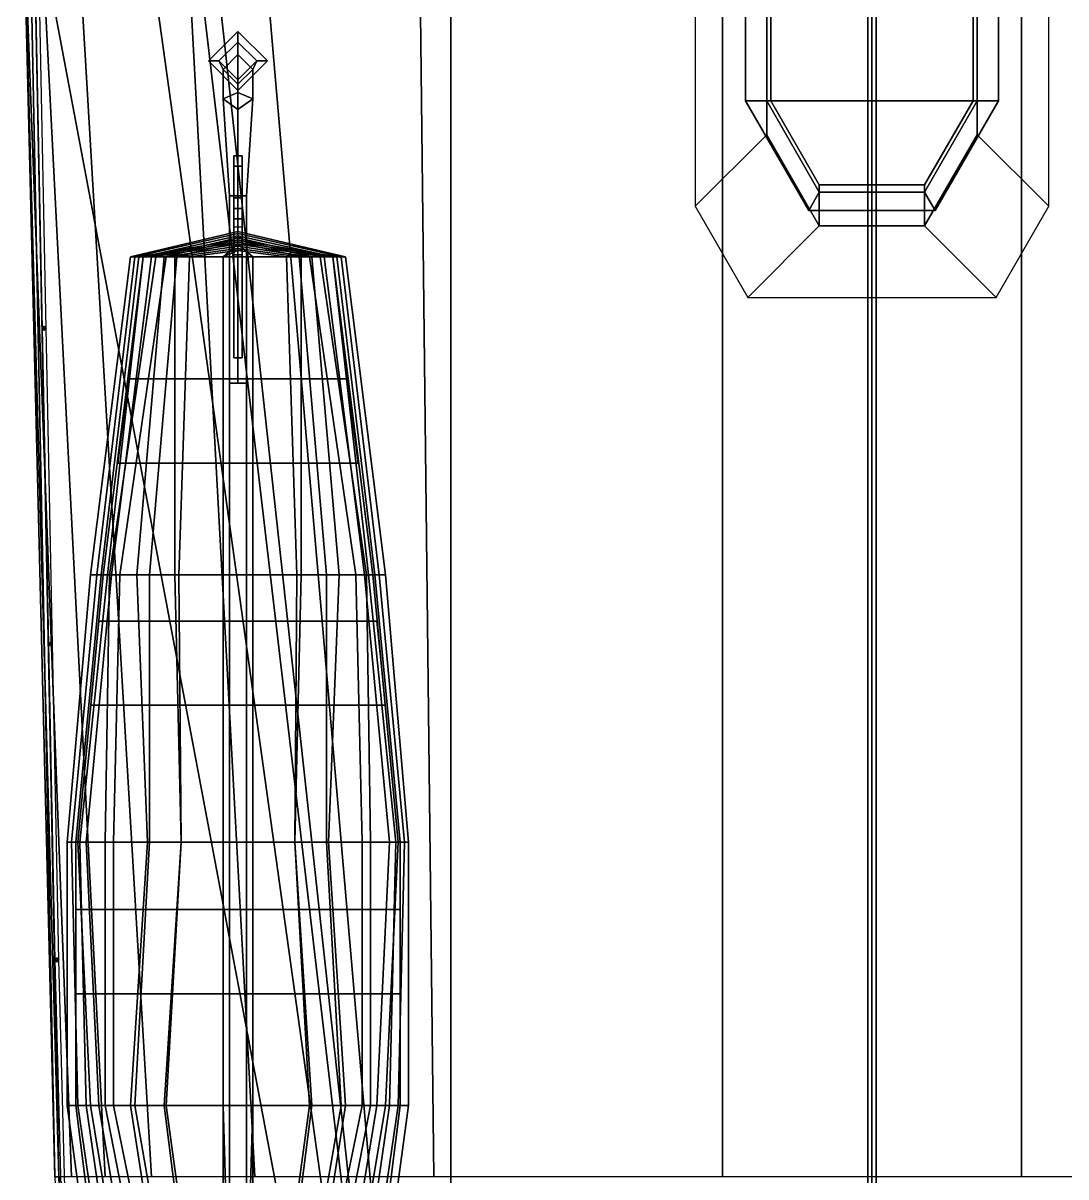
# Model space of a CAD drawing. Header units: millimetres. Extents: x -4 to 4, y -37.4 to 54.3.
# Drawn here: x -4.03 to 0.92, y -5.53 to -0.05 of the extents above; entities that cross this region are included whole.
import ezdxf

# ---------------------------------------------------------------- set-up
doc = ezdxf.new("R2010")
doc.units = ezdxf.units.MM
for name, color, linetype in [('lifebuoys', 1, 'Continuous'), ('railing', 6, 'Continuous'), ('superstructure', 3, 'Continuous')]:
    doc.layers.add(name, color=color, linetype=linetype)

msp = doc.modelspace()

# ---------------------------------------------------------------- linework, layer by layer
for points in [[(-3.95, 0.55, -0.61), (-3.64, -5.53, -0.61), (-3.8, -5.53), (-4.03, 0.55)], [(-4.03, 0.55), (-3.8, -5.53), (-3.86, -5.53, 0.61), (-4.03, 0.55, 0.61)], [(-4.03, 0.55, 0.61), (-3.86, -5.53, 0.61), (-3.88, -5.53, 1.22), (-4.03, 0.55, 1.22)], [(-4.03, 0.55, 1.22), (-3.88, -5.53, 1.22), (-3.88, -5.53, 1.65), (-4, 0.55, 1.65)], [(-4, 0.55, 1.65), (-3.88, -5.53, 1.65), (-3.86, -5.53, 1.71), (-3.98, 0.55, 1.71)], [(-3.78, 0.55, -1.23), (-3.42, -5.53, -1.23), (-3.64, -5.53, -0.61), (-3.95, 0.55, -0.61)], [(-3.26, 0.55, -1.82), (-2.93, -5.53, -1.82), (-3.42, -5.53, -1.23), (-3.78, 0.55, -1.23)], [(-2.15, 0.55, -2.23), (-2.08, -5.53, -2.23), (-2.93, -5.53, -1.82), (-3.26, 0.55, -1.82)], [(-0.71, 0.55, -2.49), (-0.71, -5.53, -2.53), (-2.08, -5.53, -2.23), (-2.15, 0.55, -2.23)], [(0, 0.55, -2.62), (0, -5.53, -2.62), (-0.71, -5.53, -2.53), (-0.71, 0.55, -2.49)], [(0.71, -5.53, -2.53), (0, -5.53, -2.62), (0, 0.55, -2.62), (0.71, 0.55, -2.49)], [(2.08, -5.53, -2.23), (0.71, -5.53, -2.53), (0.71, 0.55, -2.49), (2.15, 0.55, -2.23)], [(-3.88, -5.53, 1.65), (-3.724, -9.35, 1.65), (-3.704, -9.35, 1.71), (-3.86, -5.53, 1.71)]]:
    msp.add_3dface(points)
at = {"layer": 'lifebuoys'}
for points in [[(-3.03, -0.98, 1.83), (-3.03, -0.68, 2.06), (-3.03, -0.73, 1.95), (-3.03, -0.88, 1.85)], [(-3.03, -1.09, 1.87), (-3.03, -0.68, 2.18), (-3.03, -0.68, 2.06), (-3.03, -0.98, 1.83)], [(-3.03, -1.15, 1.92), (-3.03, -0.73, 2.29), (-3.03, -0.68, 2.18), (-3.03, -1.09, 1.87)], [(-3.03, -0.68, 2.18), (-3.03, -0.73, 2.29), (-2.99, -0.73, 2.29), (-2.99, -0.68, 2.18)], [(-3.03, -0.68, 2.06), (-3.03, -0.68, 2.18), (-2.99, -0.68, 2.18), (-2.99, -0.68, 2.06)], [(-3.03, -0.73, 1.95), (-3.03, -0.68, 2.06), (-2.99, -0.68, 2.06), (-2.99, -0.73, 1.95)], [(-2.99, -0.88, 1.85), (-2.99, -0.73, 1.95), (-2.99, -0.68, 2.06), (-2.99, -0.98, 1.83)], [(-2.99, -0.98, 1.83), (-2.99, -0.68, 2.06), (-2.99, -0.68, 2.18), (-2.99, -1.09, 1.87)], [(-2.99, -1.09, 1.87), (-2.99, -0.68, 2.18), (-2.99, -0.73, 2.29), (-2.99, -1.15, 1.92)], [(-3.03, -0.88, 1.85), (-3.03, -0.73, 1.95), (-2.99, -0.73, 1.95), (-2.99, -0.88, 1.85)], [(-3.03, -1.15, 2), (-3.03, -0.93, 2.54), (-3.03, -0.73, 2.29), (-3.03, -1.15, 1.92)], [(-3.03, -0.73, 2.29), (-3.03, -0.93, 2.54), (-2.99, -0.93, 2.54), (-2.99, -0.73, 2.29)], [(-2.99, -1.15, 1.92), (-2.99, -0.73, 2.29), (-2.99, -0.93, 2.54), (-2.99, -1.15, 2)], [(-3.03, -0.93, 2.54), (-3.03, -0.88, 3.02), (-2.99, -0.88, 3.02), (-2.99, -0.93, 2.54)], [(-3.03, -1.09, 2.34), (-3.03, -1.02, 3.04), (-3.03, -0.88, 3.02), (-3.03, -0.93, 2.54)], [(-3.03, -0.98, 1.83), (-3.03, -0.88, 1.85), (-2.99, -0.88, 1.85), (-2.99, -0.98, 1.83)], [(-3.03, -1.02, 3.04), (-3.03, -1.64, 3.04), (-3.03, -1.64, 3.1), (-3.03, -0.88, 3.1)], [(-3.03, -0.88, 3.1), (-3.03, -1.64, 3.1), (-2.99, -1.64, 3.1), (-2.99, -0.88, 3.1)], [(-3.03, -0.88, 3.02), (-3.03, -0.88, 3.1), (-2.99, -0.88, 3.1), (-2.99, -0.88, 3.02)], [(-3.03, -0.88, 3.02), (-3.03, -1.02, 3.04), (-3.03, -0.88, 3.1), (-3.03, -0.88, 3.02)], [(-3.03, -1.13, 2.27), (-3.03, -1.09, 2.34), (-3.03, -0.93, 2.54), (-3.03, -1.15, 2)], [(-2.99, -0.93, 2.54), (-2.99, -0.88, 3.02), (-2.99, -1.02, 3.04), (-2.99, -1.09, 2.34)], [(-2.99, -1.64, 3.1), (-2.99, -1.64, 3.04), (-2.99, -1.02, 3.04), (-2.99, -0.88, 3.1)], [(-2.99, -0.88, 3.02), (-2.99, -0.88, 3.1), (-2.99, -1.02, 3.04), (-2.99, -0.88, 3.02)], [(-2.99, -1.15, 2), (-2.99, -0.93, 2.54), (-2.99, -1.09, 2.34), (-2.99, -1.13, 2.27)], [(-3.03, -1.09, 1.87), (-3.03, -0.98, 1.83), (-2.99, -0.98, 1.83), (-2.99, -1.09, 1.87)], [(-3.5, -1.16, 2.8), (-3.52, -1.16, 2.99), (-3.01, -1.04, 2.99), (-3.01, -1.05, 2.8)], [(-3.52, -1.16, 2.99), (-3.48, -1.16, 2.99), (-3.01, -1.08, 2.99), (-3.01, -1.04, 2.99)], [(-3.03, -1.02, 3.04), (-3.03, -1.07, 2.52), (-2.99, -1.07, 2.52), (-2.99, -1.02, 3.04)], [(-3.01, -1.05, 2.8), (-3.01, -1.04, 2.99), (-2.5, -1.16, 2.99), (-2.52, -1.16, 2.8)], [(-3.01, -1.04, 2.99), (-3.01, -1.08, 2.99), (-2.54, -1.16, 2.99), (-2.5, -1.16, 2.99)], [(-3.46, -1.16, 2.66), (-3.5, -1.16, 2.8), (-3.01, -1.05, 2.8), (-3.01, -1.06, 2.66)], [(-3.48, -1.16, 2.99), (-3.46, -1.16, 2.8), (-3.01, -1.09, 2.8), (-3.01, -1.08, 2.99)], [(-3.4, -1.16, 2.57), (-3.46, -1.16, 2.66), (-3.01, -1.06, 2.66), (-3.01, -1.07, 2.57)], [(-3.46, -1.16, 2.8), (-3.42, -1.16, 2.66), (-3.01, -1.1, 2.66), (-3.01, -1.09, 2.8)], [(-3.36, -1.16, 2.52), (-3.4, -1.16, 2.57), (-3.01, -1.07, 2.57), (-3.01, -1.08, 2.52)], [(-3.31, -1.16, 2.48), (-3.36, -1.16, 2.52), (-3.01, -1.08, 2.52), (-3.01, -1.09, 2.48)], [(-3.08, -1.16, 2.28), (-3.31, -1.16, 2.48), (-3.01, -1.09, 2.48), (-3.01, -1.1, 2.34)], [(-3.03, -1.07, 2.52), (-3.03, -1.09, 2.34), (-2.99, -1.09, 2.34), (-2.99, -1.07, 2.52)], [(-3.03, -1.15, 1.92), (-3.03, -1.09, 1.87), (-2.99, -1.09, 1.87), (-2.99, -1.15, 1.92)], [(-3.03, -1.09, 2.34), (-3.03, -1.13, 2.27), (-2.99, -1.13, 2.27), (-2.99, -1.09, 2.34)], [(-3.01, -1.06, 2.66), (-3.01, -1.05, 2.8), (-2.52, -1.16, 2.8), (-2.56, -1.16, 2.66)], [(-3.01, -1.07, 2.57), (-3.01, -1.06, 2.66), (-2.56, -1.16, 2.66), (-2.62, -1.16, 2.57)], [(-3.01, -1.08, 2.52), (-3.01, -1.07, 2.57), (-2.62, -1.16, 2.57), (-2.66, -1.16, 2.52)], [(-3.01, -1.08, 2.99), (-3.01, -1.09, 2.8), (-2.56, -1.16, 2.8), (-2.54, -1.16, 2.99)], [(-3.01, -1.09, 2.48), (-3.01, -1.08, 2.52), (-2.66, -1.16, 2.52), (-2.71, -1.16, 2.48)], [(-3.01, -1.09, 2.8), (-3.01, -1.1, 2.66), (-2.6, -1.16, 2.66), (-2.56, -1.16, 2.8)], [(-3.01, -1.1, 2.34), (-3.01, -1.09, 2.48), (-2.71, -1.16, 2.48), (-2.94, -1.16, 2.28)], [(-3.42, -1.16, 2.66), (-3.35, -1.16, 2.57), (-3.01, -1.11, 2.57), (-3.01, -1.1, 2.66)], [(-3.35, -1.16, 2.57), (-3.3, -1.16, 2.52), (-3.01, -1.12, 2.52), (-3.01, -1.11, 2.57)], [(-3.3, -1.16, 2.52), (-3.24, -1.16, 2.48), (-3.01, -1.13, 2.48), (-3.01, -1.12, 2.52)], [(-3.24, -1.16, 2.48), (-3.08, -1.16, 2.34), (-3.08, -1.16, 2.34), (-3.01, -1.13, 2.48)], [(-3.08, -1.16, 2.28), (-3.01, -1.1, 2.34), (-3.01, -1.1, 2.34), (-2.94, -1.16, 2.28)], [(-3.01, -1.13, 2.48), (-3.08, -1.16, 2.34), (-2.94, -1.16, 2.34), (-2.78, -1.16, 2.48)], [(-3.03, -1.13, 2.27), (-3.03, -1.15, 2), (-2.99, -1.15, 2), (-2.99, -1.13, 2.27)], [(-3.03, -1.15, 2), (-3.03, -1.15, 1.92), (-2.99, -1.15, 1.92), (-2.99, -1.15, 2)], [(-3.01, -1.1, 2.66), (-3.01, -1.11, 2.57), (-2.67, -1.16, 2.57), (-2.6, -1.16, 2.66)], [(-3.01, -1.11, 2.57), (-3.01, -1.12, 2.52), (-2.72, -1.16, 2.52), (-2.67, -1.16, 2.57)], [(-3.01, -1.12, 2.52), (-3.01, -1.13, 2.48), (-2.78, -1.16, 2.48), (-2.72, -1.16, 2.52)], [(-3.52, -1.16, 2.99), (-3.5, -1.16, 2.8), (-3.68, -2.67, 2.76), (-3.71, -2.67, 2.98)], [(-3.48, -1.16, 2.99), (-3.52, -1.16, 2.99), (-3.71, -2.67, 2.98), (-3.66, -2.67, 2.98)], [(-3.5, -1.16, 2.8), (-3.46, -1.16, 2.66), (-3.65, -2.67, 2.66), (-3.68, -2.67, 2.76)], [(-3.46, -1.16, 2.8), (-3.48, -1.16, 2.99), (-3.66, -2.67, 2.98), (-3.63, -2.67, 2.76)], [(-3.46, -1.16, 2.66), (-3.4, -1.16, 2.57), (-3.62, -2.67, 2.57), (-3.65, -2.67, 2.66)], [(-3.42, -1.16, 2.66), (-3.46, -1.16, 2.8), (-3.63, -2.67, 2.76), (-3.61, -2.67, 2.66)], [(-3.4, -1.16, 2.57), (-3.36, -1.16, 2.52), (-3.49, -2.67, 2.34), (-3.62, -2.67, 2.57)], [(-3.35, -1.16, 2.57), (-3.42, -1.16, 2.66), (-3.61, -2.67, 2.66), (-3.57, -2.67, 2.57)], [(-3.3, -1.16, 2.52), (-3.35, -1.16, 2.57), (-3.57, -2.67, 2.57), (-3.43, -2.67, 2.34)], [(-3.36, -1.16, 2.52), (-3.31, -1.16, 2.48), (-3.31, -2.67, 2.18), (-3.49, -2.67, 2.34)], [(-3.24, -1.16, 2.48), (-3.3, -1.16, 2.52), (-3.43, -2.67, 2.34), (-3.29, -2.67, 2.21)], [(-3.31, -1.16, 2.48), (-3.08, -1.16, 2.28), (-3.08, -2.67, 2.05), (-3.31, -2.67, 2.18)], [(-3.08, -1.16, 2.34), (-3.24, -1.16, 2.48), (-3.29, -2.67, 2.21), (-3.08, -2.67, 2.09)], [(-3.08, -1.16, 2.28), (-3.05, -1.16, 1.9), (-3.05, -2.67, 1.78), (-3.08, -2.67, 2.05)], [(-2.94, -1.16, 2.34), (-3.08, -1.16, 2.34), (-3.08, -2.67, 2.09), (-2.94, -2.67, 2.09)], [(-3.05, -1.16, 1.9), (-2.97, -1.16, 1.9), (-2.97, -2.67, 1.78), (-3.05, -2.67, 1.78)], [(-2.97, -1.16, 1.9), (-2.94, -1.16, 2.28), (-2.94, -2.67, 2.05), (-2.97, -2.67, 1.78)], [(-2.94, -1.16, 2.28), (-2.71, -1.16, 2.48), (-2.71, -2.67, 2.18), (-2.94, -2.67, 2.05)], [(-2.78, -1.16, 2.48), (-2.94, -1.16, 2.34), (-2.94, -2.67, 2.09), (-2.73, -2.67, 2.21)], [(-2.72, -1.16, 2.52), (-2.78, -1.16, 2.48), (-2.73, -2.67, 2.21), (-2.59, -2.67, 2.34)], [(-2.67, -1.16, 2.57), (-2.72, -1.16, 2.52), (-2.59, -2.67, 2.34), (-2.45, -2.67, 2.57)], [(-2.71, -1.16, 2.48), (-2.66, -1.16, 2.52), (-2.53, -2.67, 2.34), (-2.71, -2.67, 2.18)], [(-2.6, -1.16, 2.66), (-2.67, -1.16, 2.57), (-2.45, -2.67, 2.57), (-2.41, -2.67, 2.66)], [(-2.66, -1.16, 2.52), (-2.62, -1.16, 2.57), (-2.4, -2.67, 2.57), (-2.53, -2.67, 2.34)], [(-2.62, -1.16, 2.57), (-2.56, -1.16, 2.66), (-2.37, -2.67, 2.66), (-2.4, -2.67, 2.57)], [(-2.56, -1.16, 2.8), (-2.6, -1.16, 2.66), (-2.41, -2.67, 2.66), (-2.39, -2.67, 2.76)], [(-2.54, -1.16, 2.99), (-2.56, -1.16, 2.8), (-2.39, -2.67, 2.76), (-2.36, -2.67, 2.98)], [(-2.56, -1.16, 2.66), (-2.52, -1.16, 2.8), (-2.34, -2.67, 2.76), (-2.37, -2.67, 2.66)], [(-2.5, -1.16, 2.99), (-2.54, -1.16, 2.99), (-2.36, -2.67, 2.98), (-2.31, -2.67, 2.98)], [(-2.52, -1.16, 2.8), (-2.5, -1.16, 2.99), (-2.31, -2.67, 2.98), (-2.34, -2.67, 2.76)], [(-3.03, -1.64, 3.1), (-3.03, -1.64, 3.04), (-2.99, -1.64, 3.04), (-2.99, -1.64, 3.1)], [(-3.53, -1.74, 2.78), (-3.58, -2.14, 2.78), (-2.44, -2.14, 2.78), (-2.49, -1.74, 2.78)], [(-3.53, -1.74, 2.73), (-3.53, -1.74, 2.78), (-2.49, -1.74, 2.78), (-2.49, -1.74, 2.73)], [(-3.58, -2.14, 2.78), (-3.58, -2.14, 2.73), (-2.45, -2.14, 2.73), (-2.44, -2.14, 2.78)], [(-3.8, -3.94, 2.58), (-3.82, -3.94, 2.98), (-3.71, -2.67, 2.98), (-3.68, -2.67, 2.76)], [(-3.82, -3.94, 2.98), (-3.78, -3.94, 2.98), (-3.66, -2.67, 2.98), (-3.71, -2.67, 2.98)], [(-3.77, -3.94, 2.39), (-3.8, -3.94, 2.58), (-3.68, -2.67, 2.76), (-3.65, -2.67, 2.66)], [(-3.78, -3.94, 2.98), (-3.76, -3.94, 2.58), (-3.63, -2.67, 2.76), (-3.66, -2.67, 2.98)], [(-3.64, -3.94, 2.16), (-3.77, -3.94, 2.39), (-3.65, -2.67, 2.66), (-3.62, -2.67, 2.57)], [(-3.76, -3.94, 2.58), (-3.73, -3.94, 2.39), (-3.61, -2.67, 2.66), (-3.63, -2.67, 2.76)], [(-3.73, -3.94, 2.39), (-3.6, -3.94, 2.18), (-3.57, -2.67, 2.57), (-3.61, -2.67, 2.66)], [(-3.44, -3.94, 2.03), (-3.64, -3.94, 2.16), (-3.62, -2.67, 2.57), (-3.49, -2.67, 2.34)], [(-3.6, -3.94, 2.18), (-3.43, -3.94, 2.06), (-3.43, -2.67, 2.34), (-3.57, -2.67, 2.57)], [(-3.28, -3.94, 1.98), (-3.44, -3.94, 2.03), (-3.49, -2.67, 2.34), (-3.31, -2.67, 2.18)], [(-3.43, -3.94, 2.06), (-3.28, -3.94, 2.01), (-3.29, -2.67, 2.21), (-3.43, -2.67, 2.34)], [(-3.08, -3.94, 1.97), (-3.28, -3.94, 1.98), (-3.31, -2.67, 2.18), (-3.08, -2.67, 2.05)], [(-3.28, -3.94, 2.01), (-3.08, -3.94, 2), (-3.08, -2.67, 2.09), (-3.29, -2.67, 2.21)], [(-3.05, -3.94, 1.72), (-3.08, -3.94, 1.97), (-3.08, -2.67, 2.05), (-3.05, -2.67, 1.78)], [(-3.08, -3.94, 2), (-2.94, -3.94, 2), (-2.94, -2.67, 2.09), (-3.08, -2.67, 2.09)], [(-2.97, -3.94, 1.72), (-3.05, -3.94, 1.72), (-3.05, -2.67, 1.78), (-2.97, -2.67, 1.78)], [(-2.94, -3.94, 1.97), (-2.97, -3.94, 1.72), (-2.97, -2.67, 1.78), (-2.94, -2.67, 2.05)], [(-2.94, -3.94, 2), (-2.74, -3.94, 2.01), (-2.73, -2.67, 2.21), (-2.94, -2.67, 2.09)], [(-2.74, -3.94, 1.98), (-2.94, -3.94, 1.97), (-2.94, -2.67, 2.05), (-2.71, -2.67, 2.18)], [(-2.74, -3.94, 2.01), (-2.59, -3.94, 2.06), (-2.59, -2.67, 2.34), (-2.73, -2.67, 2.21)], [(-2.58, -3.94, 2.03), (-2.74, -3.94, 1.98), (-2.71, -2.67, 2.18), (-2.53, -2.67, 2.34)], [(-2.59, -3.94, 2.06), (-2.42, -3.94, 2.18), (-2.45, -2.67, 2.57), (-2.59, -2.67, 2.34)], [(-2.38, -3.94, 2.16), (-2.58, -3.94, 2.03), (-2.53, -2.67, 2.34), (-2.4, -2.67, 2.57)], [(-2.42, -3.94, 2.18), (-2.29, -3.94, 2.39), (-2.41, -2.67, 2.66), (-2.45, -2.67, 2.57)], [(-2.29, -3.94, 2.39), (-2.26, -3.94, 2.58), (-2.39, -2.67, 2.76), (-2.41, -2.67, 2.66)], [(-2.25, -3.94, 2.39), (-2.38, -3.94, 2.16), (-2.4, -2.67, 2.57), (-2.37, -2.67, 2.66)], [(-2.26, -3.94, 2.58), (-2.24, -3.94, 2.98), (-2.36, -2.67, 2.98), (-2.39, -2.67, 2.76)], [(-2.22, -3.94, 2.58), (-2.25, -3.94, 2.39), (-2.37, -2.67, 2.66), (-2.34, -2.67, 2.76)], [(-2.24, -3.94, 2.98), (-2.2, -3.94, 2.98), (-2.31, -2.67, 2.98), (-2.36, -2.67, 2.98)], [(-2.2, -3.94, 2.98), (-2.22, -3.94, 2.58), (-2.34, -2.67, 2.76), (-2.31, -2.67, 2.98)], [(-3.67, -2.89, 2.78), (-3.71, -3.29, 2.78), (-2.31, -3.29, 2.78), (-2.35, -2.89, 2.78)], [(-3.67, -2.89, 2.73), (-3.67, -2.89, 2.78), (-2.35, -2.89, 2.78), (-2.35, -2.89, 2.73)], [(-3.71, -3.29, 2.78), (-3.71, -3.29, 2.73), (-2.31, -3.29, 2.73), (-2.31, -3.29, 2.78)], [(-3.82, -3.94, 2.98), (-3.8, -3.94, 2.58), (-3.77, -5.19, 2.58), (-3.82, -5.19, 2.98)], [(-3.78, -3.94, 2.98), (-3.82, -3.94, 2.98), (-3.82, -5.19, 2.98), (-3.78, -5.19, 2.98)], [(-3.8, -3.94, 2.58), (-3.77, -3.94, 2.39), (-3.71, -5.19, 2.39), (-3.77, -5.19, 2.58)], [(-3.76, -3.94, 2.58), (-3.78, -3.94, 2.98), (-3.78, -5.19, 2.98), (-3.73, -5.19, 2.58)], [(-3.77, -3.94, 2.39), (-3.64, -3.94, 2.16), (-3.64, -5.19, 2.24), (-3.71, -5.19, 2.39)], [(-3.73, -3.94, 2.39), (-3.76, -3.94, 2.58), (-3.73, -5.19, 2.58), (-3.67, -5.19, 2.39)], [(-3.6, -3.94, 2.18), (-3.73, -3.94, 2.39), (-3.67, -5.19, 2.39), (-3.6, -5.19, 2.25)], [(-3.64, -3.94, 2.16), (-3.44, -3.94, 2.03), (-3.52, -5.19, 2.1), (-3.64, -5.19, 2.24)], [(-3.43, -3.94, 2.06), (-3.6, -3.94, 2.18), (-3.6, -5.19, 2.25), (-3.5, -5.19, 2.13)], [(-3.44, -3.94, 2.03), (-3.28, -3.94, 1.98), (-3.36, -5.19, 2), (-3.52, -5.19, 2.1)], [(-3.28, -3.94, 2.01), (-3.43, -3.94, 2.06), (-3.5, -5.19, 2.13), (-3.35, -5.19, 2.04)], [(-3.28, -3.94, 1.98), (-3.08, -3.94, 1.97), (-3.08, -5.19, 1.95), (-3.36, -5.19, 2)], [(-3.08, -3.94, 2), (-3.28, -3.94, 2.01), (-3.35, -5.19, 2.04), (-3.08, -5.19, 1.98)], [(-3.08, -3.94, 1.97), (-3.05, -3.94, 1.72), (-3.05, -5.19, 1.75), (-3.08, -5.19, 1.95)], [(-2.94, -3.94, 2), (-3.08, -3.94, 2), (-3.08, -5.19, 1.98), (-2.94, -5.19, 1.98)], [(-3.05, -3.94, 1.72), (-2.97, -3.94, 1.72), (-2.97, -5.19, 1.75), (-3.05, -5.19, 1.75)], [(-2.97, -3.94, 1.72), (-2.94, -3.94, 1.97), (-2.94, -5.19, 1.95), (-2.97, -5.19, 1.75)], [(-2.94, -3.94, 1.97), (-2.74, -3.94, 1.98), (-2.66, -5.19, 2), (-2.94, -5.19, 1.95)], [(-2.74, -3.94, 2.01), (-2.94, -3.94, 2), (-2.94, -5.19, 1.98), (-2.67, -5.19, 2.04)], [(-2.74, -3.94, 1.98), (-2.58, -3.94, 2.03), (-2.5, -5.19, 2.1), (-2.66, -5.19, 2)], [(-2.59, -3.94, 2.06), (-2.74, -3.94, 2.01), (-2.67, -5.19, 2.04), (-2.52, -5.19, 2.13)], [(-2.42, -3.94, 2.18), (-2.59, -3.94, 2.06), (-2.52, -5.19, 2.13), (-2.42, -5.19, 2.25)], [(-2.58, -3.94, 2.03), (-2.38, -3.94, 2.16), (-2.38, -5.19, 2.24), (-2.5, -5.19, 2.1)], [(-2.29, -3.94, 2.39), (-2.42, -3.94, 2.18), (-2.42, -5.19, 2.25), (-2.35, -5.19, 2.39)], [(-2.38, -3.94, 2.16), (-2.25, -3.94, 2.39), (-2.31, -5.19, 2.39), (-2.38, -5.19, 2.24)], [(-2.26, -3.94, 2.58), (-2.29, -3.94, 2.39), (-2.35, -5.19, 2.39), (-2.29, -5.19, 2.58)], [(-2.25, -3.94, 2.39), (-2.22, -3.94, 2.58), (-2.25, -5.19, 2.58), (-2.31, -5.19, 2.39)], [(-2.24, -3.94, 2.98), (-2.26, -3.94, 2.58), (-2.29, -5.19, 2.58), (-2.24, -5.19, 2.98)], [(-2.22, -3.94, 2.58), (-2.2, -3.94, 2.98), (-2.2, -5.19, 2.98), (-2.25, -5.19, 2.58)], [(-2.2, -3.94, 2.98), (-2.24, -3.94, 2.98), (-2.24, -5.19, 2.98), (-2.2, -5.19, 2.98)], [(-3.78, -4.26, 2.78), (-3.78, -4.66, 2.78), (-2.24, -4.66, 2.78), (-2.24, -4.26, 2.78)], [(-3.78, -4.26, 2.73), (-3.78, -4.26, 2.78), (-2.24, -4.26, 2.78), (-2.24, -4.26, 2.73)], [(-3.78, -4.66, 2.78), (-3.78, -4.66, 2.73), (-2.24, -4.66, 2.73), (-2.24, -4.66, 2.78)], [(-3.62, -6.22, 2.66), (-3.68, -6.22, 3), (-3.82, -5.19, 2.98), (-3.77, -5.19, 2.58)], [(-3.68, -6.22, 3), (-3.65, -6.22, 3.01), (-3.78, -5.19, 2.98), (-3.82, -5.19, 2.98)], [(-3.65, -6.22, 3.01), (-3.58, -6.22, 2.66), (-3.73, -5.19, 2.58), (-3.78, -5.19, 2.98)], [(-3.54, -6.22, 2.42), (-3.62, -6.22, 2.66), (-3.77, -5.19, 2.58), (-3.71, -5.19, 2.39)], [(-3.58, -6.22, 2.66), (-3.5, -6.22, 2.43), (-3.67, -5.19, 2.39), (-3.73, -5.19, 2.58)], [(-3.44, -6.22, 2.24), (-3.54, -6.22, 2.42), (-3.71, -5.19, 2.39), (-3.64, -5.19, 2.24)], [(-3.5, -6.22, 2.43), (-3.39, -6.22, 2.25), (-3.6, -5.19, 2.25), (-3.67, -5.19, 2.39)], [(-3.36, -6.22, 2.13), (-3.44, -6.22, 2.24), (-3.64, -5.19, 2.24), (-3.52, -5.19, 2.1)], [(-3.39, -6.22, 2.25), (-3.32, -6.22, 2.15), (-3.5, -5.19, 2.13), (-3.6, -5.19, 2.25)], [(-3.23, -6.22, 2.03), (-3.36, -6.22, 2.13), (-3.52, -5.19, 2.1), (-3.36, -5.19, 2)], [(-3.32, -6.22, 2.15), (-3.21, -6.22, 2.07), (-3.35, -5.19, 2.04), (-3.5, -5.19, 2.13)], [(-3.05, -6.22, 1.97), (-3.23, -6.22, 2.03), (-3.36, -5.19, 2), (-3.08, -5.19, 1.95)], [(-3.21, -6.22, 2.07), (-3.08, -6.22, 2.01), (-3.08, -5.19, 1.98), (-3.35, -5.19, 2.04)], [(-3.05, -6.22, 1.85), (-3.05, -6.22, 1.97), (-3.08, -5.19, 1.95), (-3.05, -5.19, 1.75)], [(-3.08, -6.22, 2.01), (-2.94, -6.22, 2.01), (-2.94, -5.19, 1.98), (-3.08, -5.19, 1.98)], [(-2.97, -6.22, 1.85), (-3.05, -6.22, 1.85), (-3.05, -5.19, 1.75), (-2.97, -5.19, 1.75)], [(-2.97, -6.22, 1.97), (-2.97, -6.22, 1.85), (-2.97, -5.19, 1.75), (-2.94, -5.19, 1.95)], [(-2.79, -6.22, 2.03), (-2.97, -6.22, 1.97), (-2.94, -5.19, 1.95), (-2.66, -5.19, 2)], [(-2.94, -6.22, 2.01), (-2.81, -6.22, 2.07), (-2.67, -5.19, 2.04), (-2.94, -5.19, 1.98)], [(-2.81, -6.22, 2.07), (-2.7, -6.22, 2.15), (-2.52, -5.19, 2.13), (-2.67, -5.19, 2.04)], [(-2.66, -6.22, 2.13), (-2.79, -6.22, 2.03), (-2.66, -5.19, 2), (-2.5, -5.19, 2.1)], [(-2.7, -6.22, 2.15), (-2.63, -6.22, 2.25), (-2.42, -5.19, 2.25), (-2.52, -5.19, 2.13)], [(-2.58, -6.22, 2.24), (-2.66, -6.22, 2.13), (-2.5, -5.19, 2.1), (-2.38, -5.19, 2.24)], [(-2.63, -6.22, 2.25), (-2.52, -6.22, 2.43), (-2.35, -5.19, 2.39), (-2.42, -5.19, 2.25)], [(-2.48, -6.22, 2.42), (-2.58, -6.22, 2.24), (-2.38, -5.19, 2.24), (-2.31, -5.19, 2.39)], [(-2.52, -6.22, 2.43), (-2.44, -6.22, 2.66), (-2.29, -5.19, 2.58), (-2.35, -5.19, 2.39)], [(-2.4, -6.22, 2.66), (-2.48, -6.22, 2.42), (-2.31, -5.19, 2.39), (-2.25, -5.19, 2.58)], [(-2.44, -6.22, 2.66), (-2.37, -6.22, 3.01), (-2.24, -5.19, 2.98), (-2.29, -5.19, 2.58)], [(-2.34, -6.22, 3), (-2.4, -6.22, 2.66), (-2.25, -5.19, 2.58), (-2.2, -5.19, 2.98)], [(-2.37, -6.22, 3.01), (-2.34, -6.22, 3), (-2.2, -5.19, 2.98), (-2.24, -5.19, 2.98)]]:
    msp.add_3dface(points, dxfattribs=at)
at = {"layer": 'railing'}
for points in [[(-3.92, -1.5, 2.71), (-3.95, 0, 2.71), (-3.97, 0, 2.71), (-3.94, -1.5, 2.71)], [(-3.92, -1.5, 2.21), (-3.95, 0, 2.21), (-3.97, 0, 2.21), (-3.94, -1.5, 2.21)], [(-3.93, -1.49, 1.71), (-3.94, -1.5, 1.71), (-3.94, -1.5, 2.71), (-3.93, -1.49, 2.71)], [(-3.94, -1.5, 1.71), (-3.93, -1.51, 1.71), (-3.93, -1.51, 2.71), (-3.94, -1.5, 2.71)], [(-3.89, -3, 2.71), (-3.92, -1.5, 2.71), (-3.94, -1.5, 2.71), (-3.91, -3, 2.71)], [(-3.89, -3, 2.21), (-3.92, -1.5, 2.21), (-3.94, -1.5, 2.21), (-3.91, -3, 2.21)], [(-3.92, -1.5, 1.71), (-3.93, -1.49, 1.71), (-3.93, -1.49, 2.71), (-3.92, -1.5, 2.71)], [(-3.93, -1.51, 1.71), (-3.92, -1.5, 1.71), (-3.92, -1.5, 2.71), (-3.93, -1.51, 2.71)], [(-3.9, -2.99, 1.71), (-3.91, -3, 1.71), (-3.91, -3, 2.71), (-3.9, -2.99, 2.71)], [(-3.91, -3, 1.71), (-3.9, -3.01, 1.71), (-3.9, -3.01, 2.71), (-3.91, -3, 2.71)], [(-3.86, -4.5, 2.71), (-3.89, -3, 2.71), (-3.91, -3, 2.71), (-3.88, -4.5, 2.71)], [(-3.86, -4.5, 2.21), (-3.89, -3, 2.21), (-3.91, -3, 2.21), (-3.88, -4.5, 2.21)], [(-3.89, -3, 1.71), (-3.9, -2.99, 1.71), (-3.9, -2.99, 2.71), (-3.89, -3, 2.71)], [(-3.9, -3.01, 1.71), (-3.89, -3, 1.71), (-3.89, -3, 2.71), (-3.9, -3.01, 2.71)], [(-3.87, -4.49, 1.71), (-3.88, -4.5, 1.71), (-3.88, -4.5, 2.71), (-3.87, -4.49, 2.71)], [(-3.86, -4.5, 1.71), (-3.87, -4.49, 1.71), (-3.87, -4.49, 2.71), (-3.86, -4.5, 2.71)], [(-3.88, -4.5, 1.71), (-3.87, -4.51, 1.71), (-3.87, -4.51, 2.71), (-3.88, -4.5, 2.71)], [(-3.82, -6, 2.71), (-3.86, -4.5, 2.71), (-3.88, -4.5, 2.71), (-3.84, -6, 2.71)], [(-3.82, -6, 2.21), (-3.86, -4.5, 2.21), (-3.88, -4.5, 2.21), (-3.84, -6, 2.21)], [(-3.87, -4.51, 1.71), (-3.86, -4.5, 1.71), (-3.86, -4.5, 2.71), (-3.87, -4.51, 2.71)]]:
    msp.add_3dface(points, dxfattribs=at)
at = {"layer": 'superstructure'}
for points in [[(-3.67, 18.83, 1.71), (-3.85, 11.49, 1.71), (-2, -9.98, 1.71), (-2, 19.88, 1.71)], [(-2, 19.88, 1.71), (-2, -9.98, 1.71), (-2, -9.98, 2.81), (-2, 19.88, 2.81)], [(-2, 19.88, 2.81), (-2, -9.98, 2.81), (2, -9.98, 2.81), (2, 19.88, 2.81)], [(0, -16.62, 21.45), (-0.02, -16.64, 21.47), (-0.02, 12.11, 13.62), (0, 12.11, 13.6)], [(-0.02, -16.64, 21.47), (0, -16.66, 21.49), (0, 12.11, 13.64), (-0.02, 12.11, 13.62)], [(0.02, -16.64, 21.47), (0, -16.62, 21.45), (0, 12.11, 13.6), (0.02, 12.11, 13.62)], [(0, -16.66, 21.49), (0.02, -16.64, 21.47), (0.02, 12.11, 13.62), (0, 12.11, 13.64)], [(-3.85, 11.49, 1.71), (-3.6, 4.68, 1.71), (-2, -9.98, 1.71), (-3.85, 11.49, 1.71)], [(-3.6, 4.68, 1.71), (-3.6, 3.68, 1.71), (-2, -9.98, 1.71), (-3.6, 4.68, 1.71)], [(-3.9, 3.68, 1.71), (-3.98, 0.55, 1.71), (-2, -9.98, 1.71), (-3.9, 3.68, 1.71)], [(-3.6, 3.68, 1.71), (-3.9, 3.68, 1.71), (-2, -9.98, 1.71), (-3.6, 3.68, 1.71)], [(-0.84, 0.97, 2.81), (-0.84, -0.92, 2.81), (-0.5, -0.58, 3.46), (-0.5, 0.63, 3.46)], [(0.84, -0.92, 2.81), (0.84, 0.97, 2.81), (0.5, 0.63, 3.46), (0.5, -0.58, 3.46)], [(-0.6, 0.79, 7.71), (-0.6, -0.42, 7.71), (-0.6, -0.42, 7.73), (-0.6, 0.79, 7.73)], [(-0.6, 0.79, 7.73), (-0.6, -0.42, 7.73), (-0.5, -0.42, 7.73), (-0.5, 0.79, 7.73)], [(-0.5, 0.63, 3.46), (-0.5, -0.58, 3.46), (-0.5, -0.42, 7.71), (-0.5, 0.79, 7.71)], [(-0.5, 0.79, 7.73), (-0.5, -0.42, 7.73), (-0.5, -0.42, 8.5607), (-0.5, 0.79, 8.1993)], [(-0.5, 0.79, 8.1993), (-0.5, -0.42, 8.5607), (-0.48, -0.42, 8.5607), (-0.48, 0.79, 8.1993)], [(-0.48, 0.79, 8.1993), (-0.48, -0.42, 8.5607), (-0.48, -0.42, 7.73), (-0.48, 0.79, 7.73)], [(-0.48, -0.42, 7.73), (0.48, -0.42, 7.73), (0.48, 0.79, 7.73), (-0.48, 0.79, 7.73)], [(0.5, -0.42, 8.5607), (0.5, 0.79, 8.1993), (0.48, 0.79, 8.1993), (0.48, -0.42, 8.5607)], [(0.48, -0.42, 8.5607), (0.48, 0.79, 8.1993), (0.48, 0.79, 7.73), (0.48, -0.42, 7.73)], [(0.5, -0.58, 3.46), (0.5, 0.63, 3.46), (0.5, 0.79, 7.71), (0.5, -0.42, 7.71)], [(0.6, -0.42, 7.73), (0.6, 0.79, 7.73), (0.5, 0.79, 7.73), (0.5, -0.42, 7.73)], [(0.5, -0.42, 7.73), (0.5, 0.79, 7.73), (0.5, 0.79, 8.1993), (0.5, -0.42, 8.5607)], [(0.6, -0.42, 7.71), (0.6, 0.79, 7.71), (0.6, 0.79, 7.73), (0.6, -0.42, 7.73)], [(-3.98, 0.55, 1.71), (-3.86, -5.53, 1.71), (-2, -9.98, 1.71), (-3.98, 0.55, 1.71)], [(-3.01, -0.09, 1.71), (-3.15, -0.23, 1.71), (-3.1, -0.23, 2.01), (-3.01, -0.14, 2.01)], [(-2.87, -0.23, 1.71), (-3.01, -0.09, 1.71), (-3.01, -0.14, 2.01), (-2.92, -0.23, 2.01)], [(-3.01, -0.14, 2.01), (-3.1, -0.23, 2.01), (-3.08, -0.27, 4.37), (-3.01, -0.2, 4.37)], [(-2.92, -0.23, 2.01), (-3.01, -0.14, 2.01), (-3.01, -0.2, 4.37), (-2.94, -0.27, 4.37)], [(-3.01, -0.2, 4.37), (-3.08, -0.27, 4.37), (-3.08, -0.41, 4.72), (-3.01, -0.38, 4.76)], [(-2.94, -0.27, 4.37), (-3.01, -0.2, 4.37), (-3.01, -0.38, 4.76), (-2.94, -0.41, 4.72)], [(-3.15, -0.23, 1.71), (-3.01, -0.37, 1.71), (-3.01, -0.32, 2.01), (-3.1, -0.23, 2.01)], [(-3.1, -0.23, 2.01), (-3.01, -0.32, 2.01), (-3.01, -0.34, 4.37), (-3.08, -0.27, 4.37)], [(-3.08, -0.27, 4.37), (-3.01, -0.34, 4.37), (-3.01, -0.46, 4.7), (-3.08, -0.41, 4.72)], [(-3.01, -0.32, 2.01), (-2.92, -0.23, 2.01), (-2.94, -0.27, 4.37), (-3.01, -0.34, 4.37)], [(-3.01, -0.37, 1.71), (-2.87, -0.23, 1.71), (-2.92, -0.23, 2.01), (-3.01, -0.32, 2.01)], [(-3.01, -0.34, 4.37), (-2.94, -0.27, 4.37), (-2.94, -0.41, 4.72), (-3.01, -0.46, 4.7)], [(-3.05, -0.87, 5.06), (-3.01, -0.87, 5.1), (-3.01, -0.38, 4.76), (-3.08, -0.41, 4.72)], [(-3.01, -0.87, 5.1), (-2.97, -0.87, 5.06), (-2.94, -0.41, 4.72), (-3.01, -0.38, 4.76)], [(-3.01, -0.87, 5.02), (-3.05, -0.87, 5.06), (-3.08, -0.41, 4.72), (-3.01, -0.46, 4.7)], [(-2.97, -0.87, 5.06), (-3.01, -0.87, 5.02), (-3.01, -0.46, 4.7), (-2.94, -0.41, 4.72)], [(-0.6, -0.42, 7.71), (-0.3, -0.9396, 7.71), (-0.3, -0.9396, 7.73), (-0.6, -0.42, 7.73)], [(-0.6, -0.42, 7.73), (-0.3, -0.9396, 7.73), (-0.25, -0.853, 7.73), (-0.5, -0.42, 7.73)], [(-0.5, -0.42, 7.73), (-0.25, -0.853, 7.73), (-0.25, -0.853, 8.69), (-0.5, -0.42, 8.5607)], [(-0.5, -0.58, 3.46), (-0.25, -1.013, 3.46), (-0.25, -0.853, 7.71), (-0.5, -0.42, 7.71)], [(-0.5, -0.42, 8.5607), (-0.25, -0.853, 8.69), (-0.25, -0.8184, 8.6797), (-0.48, -0.42, 8.5607)], [(-0.48, -0.42, 8.5607), (-0.25, -0.8184, 8.6797), (-0.25, -0.8184, 7.73), (-0.48, -0.42, 7.73)], [(-0.25, -0.8184, 7.73), (0.25, -0.8184, 7.73), (0.48, -0.42, 7.73), (-0.48, -0.42, 7.73)], [(0.25, -0.853, 7.73), (0.5, -0.42, 7.73), (0.5, -0.42, 8.5607), (0.25, -0.853, 8.69)], [(0.25, -1.013, 3.46), (0.5, -0.58, 3.46), (0.5, -0.42, 7.71), (0.25, -0.853, 7.71)], [(0.3, -0.9396, 7.73), (0.6, -0.42, 7.73), (0.5, -0.42, 7.73), (0.25, -0.853, 7.73)], [(0.25, -0.853, 8.69), (0.5, -0.42, 8.5607), (0.48, -0.42, 8.5607), (0.25, -0.8184, 8.6797)], [(0.25, -0.8184, 8.6797), (0.48, -0.42, 8.5607), (0.48, -0.42, 7.73), (0.25, -0.8184, 7.73)], [(0.3, -0.9396, 7.71), (0.6, -0.42, 7.71), (0.6, -0.42, 7.73), (0.3, -0.9396, 7.73)], [(-0.84, -0.92, 2.81), (-0.59, -1.353, 2.81), (-0.25, -1.013, 3.46), (-0.5, -0.58, 3.46)], [(0.59, -1.353, 2.81), (0.84, -0.92, 2.81), (0.5, -0.58, 3.46), (0.25, -1.013, 3.46)], [(-0.25, -0.853, 8.69), (0.25, -0.853, 8.69), (0.25, -0.8184, 8.6797), (-0.25, -0.8184, 8.6797)], [(-0.25, -0.8184, 8.6797), (0.25, -0.8184, 8.6797), (0.25, -0.8184, 7.73), (-0.25, -0.8184, 7.73)], [(-3.05, -1.76, 5.22), (-3.01, -1.76, 5.26), (-3.01, -0.87, 5.1), (-3.05, -0.87, 5.06)], [(-3.01, -1.76, 5.18), (-3.05, -1.76, 5.22), (-3.05, -0.87, 5.06), (-3.01, -0.87, 5.02)], [(-3.01, -1.76, 5.26), (-2.97, -1.76, 5.22), (-2.97, -0.87, 5.06), (-3.01, -0.87, 5.1)], [(-2.97, -1.76, 5.22), (-3.01, -1.76, 5.18), (-3.01, -0.87, 5.02), (-2.97, -0.87, 5.06)], [(-0.3, -0.9396, 7.73), (0.3, -0.9396, 7.73), (0.25, -0.853, 7.73), (-0.25, -0.853, 7.73)], [(-0.25, -0.853, 7.73), (0.25, -0.853, 7.73), (0.25, -0.853, 8.69), (-0.25, -0.853, 8.69)], [(-0.25, -1.013, 3.46), (0.25, -1.013, 3.46), (0.25, -0.853, 7.71), (-0.25, -0.853, 7.71)], [(-0.3, -0.9396, 7.71), (0.3, -0.9396, 7.71), (0.3, -0.9396, 7.73), (-0.3, -0.9396, 7.73)], [(-0.59, -1.353, 2.81), (0.59, -1.353, 2.81), (0.25, -1.013, 3.46), (-0.25, -1.013, 3.46)], [(-3.05, -1.76, 5.22), (-3.01, -1.76, 5.18), (-2.97, -1.76, 5.22), (-3.01, -1.76, 5.26)], [(-3.86, -5.53, 1.71), (-3.684, -9.35, 1.71), (-2, -9.98, 1.71), (-3.86, -5.53, 1.71)], [(-3.86, -5.53, 1.71), (-3.704, -9.35, 1.71), (-3.684, -9.35, 1.71), (-3.86, -5.53, 1.71)]]:
    msp.add_3dface(points, dxfattribs=at)

doc.saveas('drawing.dxf')
